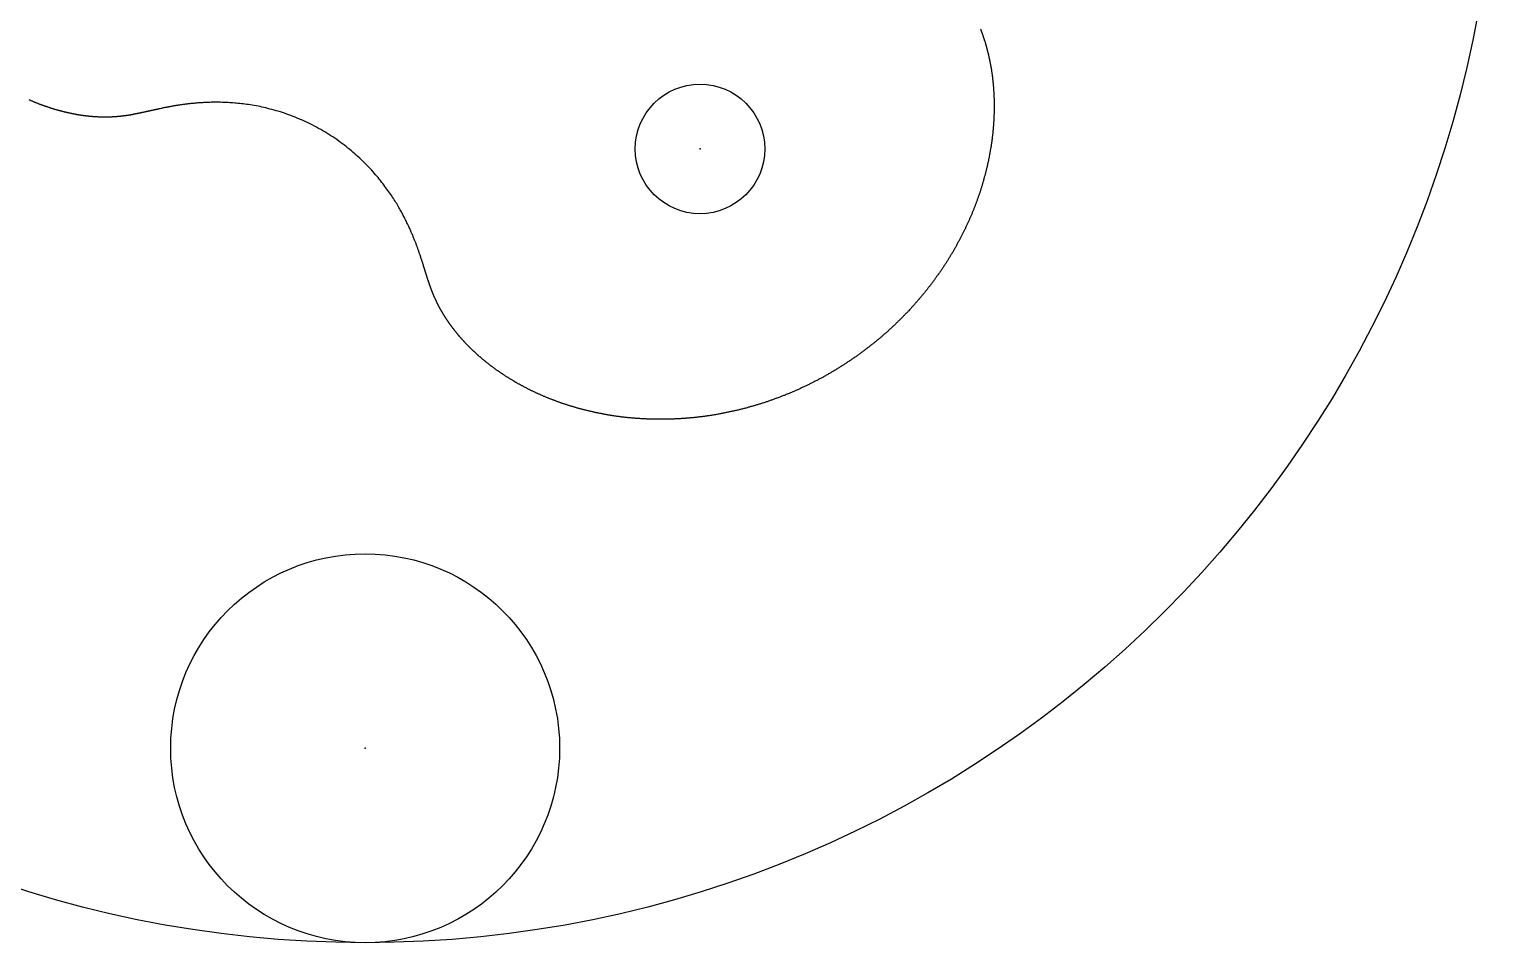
# Model space of a CAD drawing. Header units: metres. Extents: x -10 to 10, y -10 to 10.
# Drawn here: x -2.97 to 10, y -10 to -1.92 of the extents above; entities that cross this region are included whole.
import ezdxf

# ---------------------------------------------------------------- set-up
doc = ezdxf.new("R2010")
doc.units = ezdxf.units.M

msp = doc.modelspace()

# ---------------------------------------------------------------- linework, layer by layer
at = {"color": 1}
msp.add_lwpolyline([(5.444, -1.919), (5.445, -1.922), (5.446, -1.926), (5.448, -1.929), (5.449, -1.932), (5.45, -1.935), (5.451, -1.938), (5.452, -1.941), (5.453, -1.945), (5.455, -1.948), (5.456, -1.951), (5.457, -1.954), (5.458, -1.957), (5.459, -1.961), (5.46, -1.964), (5.462, -1.967), (5.463, -1.971), (5.464, -1.974), (5.465, -1.977), (5.466, -1.981), (5.467, -1.984), (5.468, -1.987), (5.47, -1.991), (5.471, -1.994), (5.472, -1.997), (5.473, -2.001), (5.474, -2.004), (5.475, -2.008), (5.476, -2.011), (5.477, -2.015), (5.478, -2.018), (5.48, -2.022), (5.481, -2.025), (5.482, -2.029), (5.483, -2.032), (5.484, -2.036), (5.485, -2.039), (5.486, -2.043), (5.487, -2.046), (5.488, -2.05), (5.489, -2.054), (5.49, -2.057), (5.491, -2.061), (5.492, -2.064), (5.493, -2.068), (5.494, -2.072), (5.495, -2.076), (5.496, -2.079), (5.497, -2.083), (5.498, -2.087), (5.499, -2.09), (5.5, -2.094), (5.501, -2.098), (5.502, -2.102), (5.503, -2.106), (5.504, -2.109), (5.505, -2.113), (5.506, -2.117), (5.507, -2.121), (5.508, -2.125), (5.509, -2.129), (5.51, -2.132), (5.511, -2.136), (5.512, -2.14), (5.513, -2.144), (5.514, -2.148), (5.515, -2.152), (5.516, -2.156), (5.517, -2.16), (5.517, -2.164), (5.518, -2.168), (5.519, -2.172), (5.52, -2.176), (5.521, -2.18), (5.522, -2.184), (5.523, -2.188), (5.523, -2.192), (5.524, -2.196), (5.525, -2.2), (5.526, -2.205), (5.527, -2.209), (5.528, -2.213), (5.528, -2.217), (5.529, -2.221), (5.53, -2.225), (5.531, -2.229), (5.531, -2.234), (5.532, -2.238), (5.533, -2.242), (5.534, -2.246), (5.534, -2.251), (5.535, -2.255), (5.536, -2.259), (5.537, -2.263), (5.537, -2.268), (5.538, -2.272), (5.539, -2.276), (5.539, -2.281), (5.54, -2.285), (5.541, -2.289), (5.541, -2.294), (5.542, -2.298), (5.543, -2.303), (5.543, -2.307), (5.544, -2.311), (5.545, -2.316), (5.545, -2.32), (5.546, -2.325), (5.546, -2.329), (5.547, -2.334), (5.548, -2.338), (5.548, -2.343), (5.549, -2.347), (5.549, -2.352), (5.55, -2.356), (5.55, -2.361), (5.551, -2.366), (5.551, -2.37), (5.552, -2.375), (5.552, -2.379), (5.553, -2.384), (5.553, -2.389), (5.554, -2.393), (5.554, -2.398), (5.555, -2.403), (5.555, -2.407), (5.555, -2.412), (5.556, -2.417), (5.556, -2.421), (5.557, -2.426), (5.557, -2.431), (5.557, -2.436), (5.558, -2.44), (5.558, -2.445), (5.559, -2.45), (5.559, -2.455), (5.559, -2.459), (5.559, -2.464), (5.56, -2.469), (5.56, -2.474), (5.56, -2.479), (5.561, -2.484), (5.561, -2.489), (5.561, -2.493), (5.561, -2.498), (5.562, -2.503), (5.562, -2.508), (5.562, -2.513), (5.562, -2.518), (5.562, -2.523), (5.563, -2.528), (5.563, -2.533), (5.563, -2.538), (5.563, -2.543), (5.563, -2.548), (5.563, -2.553), (5.563, -2.558), (5.563, -2.563), (5.564, -2.568), (5.564, -2.573), (5.564, -2.578), (5.564, -2.583), (5.564, -2.588), (5.564, -2.593), (5.564, -2.598), (5.564, -2.604), (5.564, -2.609), (5.564, -2.614), (5.564, -2.619), (5.564, -2.624), (5.564, -2.629), (5.563, -2.634), (5.563, -2.64), (5.563, -2.645), (5.563, -2.65), (5.563, -2.655), (5.563, -2.66), (5.563, -2.666), (5.563, -2.671), (5.562, -2.676), (5.562, -2.681), (5.562, -2.687), (5.562, -2.692), (5.562, -2.697), (5.561, -2.703), (5.561, -2.708), (5.561, -2.713), (5.561, -2.719), (5.56, -2.724), (5.56, -2.729), (5.56, -2.735), (5.559, -2.74), (5.559, -2.745), (5.559, -2.751), (5.558, -2.756), (5.558, -2.762), (5.558, -2.767), (5.557, -2.772), (5.557, -2.778), (5.556, -2.783), (5.556, -2.789), (5.555, -2.794), (5.555, -2.8), (5.554, -2.805), (5.554, -2.811), (5.553, -2.816), (5.553, -2.821), (5.552, -2.827), (5.552, -2.833), (5.551, -2.838), (5.551, -2.844), (5.55, -2.849), (5.549, -2.855), (5.549, -2.86), (5.548, -2.866), (5.547, -2.871), (5.547, -2.877), (5.546, -2.882), (5.545, -2.888), (5.545, -2.894), (5.544, -2.899), (5.543, -2.905), (5.542, -2.91), (5.542, -2.916), (5.541, -2.922), (5.54, -2.927), (5.539, -2.933), (5.538, -2.939), (5.538, -2.944), (5.537, -2.95), (5.536, -2.956), (5.535, -2.961), (5.534, -2.967), (5.533, -2.973), (5.532, -2.978), (5.531, -2.984), (5.53, -2.99), (5.529, -2.996), (5.528, -3.001), (5.527, -3.007), (5.526, -3.013), (5.525, -3.019), (5.524, -3.024), (5.523, -3.03), (5.522, -3.036), (5.521, -3.042), (5.52, -3.047), (5.519, -3.053), (5.517, -3.059), (5.516, -3.065), (5.515, -3.071), (5.514, -3.076), (5.513, -3.082), (5.511, -3.088), (5.51, -3.094), (5.509, -3.1), (5.508, -3.105), (5.506, -3.111), (5.505, -3.117), (5.504, -3.123), (5.502, -3.129), (5.501, -3.135), (5.5, -3.141), (5.498, -3.146), (5.497, -3.152), (5.495, -3.158), (5.494, -3.164), (5.493, -3.17), (5.491, -3.176), (5.49, -3.182), (5.488, -3.188), (5.487, -3.194), (5.485, -3.2), (5.484, -3.205), (5.482, -3.211), (5.48, -3.217), (5.479, -3.223), (5.477, -3.229), (5.476, -3.235), (5.474, -3.241), (5.472, -3.247), (5.471, -3.253), (5.469, -3.259), (5.467, -3.265), (5.465, -3.271), (5.464, -3.277), (5.462, -3.283), (5.46, -3.289), (5.458, -3.295), (5.457, -3.301), (5.455, -3.307), (5.453, -3.313), (5.451, -3.319), (5.449, -3.325), (5.447, -3.331), (5.445, -3.337), (5.443, -3.343), (5.442, -3.349), (5.44, -3.355), (5.438, -3.361), (5.436, -3.367), (5.434, -3.373), (5.432, -3.379), (5.43, -3.385), (5.427, -3.391), (5.425, -3.397), (5.423, -3.403), (5.421, -3.409), (5.419, -3.415), (5.417, -3.421), (5.415, -3.427), (5.413, -3.433), (5.41, -3.439), (5.408, -3.445), (5.406, -3.451), (5.404, -3.457), (5.401, -3.463), (5.399, -3.469), (5.397, -3.475), (5.395, -3.481), (5.392, -3.487), (5.39, -3.493), (5.388, -3.499), (5.385, -3.505), (5.383, -3.511), (5.38, -3.517), (5.378, -3.523), (5.375, -3.529), (5.373, -3.535), (5.37, -3.541), (5.368, -3.548), (5.365, -3.554), (5.363, -3.56), (5.36, -3.566), (5.358, -3.572), (5.355, -3.578), (5.353, -3.584), (5.35, -3.59), (5.347, -3.596), (5.345, -3.602), (5.342, -3.608), (5.339, -3.614), (5.337, -3.62), (5.334, -3.626), (5.331, -3.632), (5.328, -3.638), (5.326, -3.644), (5.323, -3.65), (5.32, -3.656), (5.317, -3.662), (5.314, -3.668), (5.311, -3.675), (5.309, -3.681), (5.306, -3.687), (5.303, -3.693), (5.3, -3.699), (5.297, -3.705), (5.294, -3.711), (5.291, -3.717), (5.288, -3.723), (5.285, -3.729), (5.282, -3.735), (5.279, -3.741), (5.276, -3.747), (5.273, -3.753), (5.269, -3.759), (5.266, -3.765), (5.263, -3.771), (5.26, -3.777), (5.257, -3.783), (5.254, -3.789), (5.25, -3.795), (5.247, -3.801), (5.244, -3.807), (5.241, -3.813), (5.237, -3.819), (5.234, -3.825), (5.231, -3.831), (5.227, -3.837), (5.224, -3.843), (5.221, -3.849), (5.217, -3.855), (5.214, -3.861), (5.21, -3.867), (5.207, -3.873), (5.204, -3.879), (5.2, -3.885), (5.197, -3.891), (5.193, -3.897), (5.19, -3.903), (5.186, -3.909), (5.182, -3.915), (5.179, -3.92), (5.175, -3.926), (5.172, -3.932), (5.168, -3.938), (5.164, -3.944), (5.161, -3.95), (5.157, -3.956), (5.153, -3.962), (5.15, -3.968), (5.146, -3.974), (5.142, -3.98), (5.138, -3.985), (5.135, -3.991), (5.131, -3.997), (5.127, -4.003), (5.123, -4.009), (5.119, -4.015), (5.115, -4.021), (5.112, -4.027), (5.108, -4.032), (5.104, -4.038), (5.1, -4.044), (5.096, -4.05), (5.092, -4.056), (5.088, -4.062), (5.084, -4.067), (5.08, -4.073), (5.076, -4.079), (5.072, -4.085), (5.068, -4.091), (5.064, -4.096), (5.06, -4.102), (5.055, -4.108), (5.051, -4.114), (5.047, -4.119), (5.043, -4.125), (5.039, -4.131), (5.035, -4.137), (5.03, -4.142), (5.026, -4.148), (5.022, -4.154), (5.018, -4.16), (5.013, -4.165), (5.009, -4.171), (5.005, -4.177), (5, -4.182), (4.996, -4.188), (4.992, -4.194), (4.987, -4.199), (4.983, -4.205), (4.978, -4.211), (4.974, -4.216), (4.97, -4.222), (4.965, -4.228), (4.961, -4.233), (4.956, -4.239), (4.952, -4.244), (4.947, -4.25), (4.942, -4.256), (4.938, -4.261), (4.933, -4.267), (4.929, -4.272), (4.924, -4.278), (4.919, -4.283), (4.915, -4.289), (4.91, -4.295), (4.905, -4.3), (4.901, -4.306), (4.896, -4.311), (4.891, -4.317), (4.887, -4.322), (4.882, -4.328), (4.877, -4.333), (4.872, -4.338), (4.868, -4.344), (4.863, -4.349), (4.858, -4.355), (4.853, -4.36), (4.848, -4.366), (4.843, -4.371), (4.838, -4.376), (4.833, -4.382), (4.829, -4.387), (4.824, -4.393), (4.819, -4.398), (4.814, -4.403), (4.809, -4.409), (4.804, -4.414), (4.799, -4.419), (4.794, -4.425), (4.789, -4.43), (4.783, -4.435), (4.778, -4.44), (4.773, -4.446), (4.768, -4.451), (4.763, -4.456), (4.758, -4.461), (4.753, -4.467), (4.748, -4.472), (4.742, -4.477), (4.737, -4.482), (4.732, -4.487), (4.727, -4.493), (4.722, -4.498), (4.716, -4.503), (4.711, -4.508), (4.706, -4.513), (4.7, -4.518), (4.695, -4.523), (4.69, -4.529), (4.684, -4.534), (4.679, -4.539), (4.674, -4.544), (4.668, -4.549), (4.663, -4.554), (4.658, -4.559), (4.652, -4.564), (4.647, -4.569), (4.641, -4.574), (4.636, -4.579), (4.63, -4.584), (4.625, -4.589), (4.619, -4.594), (4.614, -4.599), (4.608, -4.604), (4.603, -4.609), (4.597, -4.613), (4.591, -4.618), (4.586, -4.623), (4.58, -4.628), (4.575, -4.633), (4.569, -4.638), (4.563, -4.643), (4.558, -4.647), (4.552, -4.652), (4.546, -4.657), (4.541, -4.662), (4.535, -4.667), (4.529, -4.671), (4.523, -4.676), (4.518, -4.681), (4.512, -4.686), (4.506, -4.69), (4.5, -4.695), (4.495, -4.7), (4.489, -4.704), (4.483, -4.709), (4.477, -4.713), (4.471, -4.718), (4.465, -4.723), (4.46, -4.727), (4.454, -4.732), (4.448, -4.736), (4.442, -4.741), (4.436, -4.746), (4.43, -4.75), (4.424, -4.755), (4.418, -4.759), (4.412, -4.764), (4.406, -4.768), (4.4, -4.772), (4.394, -4.777), (4.388, -4.781), (4.382, -4.786), (4.376, -4.79), (4.37, -4.795), (4.364, -4.799), (4.358, -4.803), (4.352, -4.808), (4.346, -4.812), (4.339, -4.816), (4.333, -4.821), (4.327, -4.825), (4.321, -4.829), (4.315, -4.833), (4.309, -4.838), (4.302, -4.842), (4.296, -4.846), (4.29, -4.85), (4.284, -4.854), (4.278, -4.859), (4.271, -4.863), (4.265, -4.867), (4.259, -4.871), (4.253, -4.875), (4.246, -4.879), (4.24, -4.883), (4.234, -4.887), (4.227, -4.891), (4.221, -4.895), (4.215, -4.9), (4.208, -4.904), (4.202, -4.907), (4.196, -4.911), (4.189, -4.915), (4.183, -4.919), (4.177, -4.923), (4.17, -4.927), (4.164, -4.931), (4.157, -4.935), (4.151, -4.939), (4.144, -4.943), (4.138, -4.947), (4.131, -4.95), (4.125, -4.954), (4.119, -4.958), (4.112, -4.962), (4.106, -4.965), (4.099, -4.969), (4.093, -4.973), (4.086, -4.977), (4.079, -4.98), (4.073, -4.984), (4.066, -4.988), (4.06, -4.991), (4.053, -4.995), (4.047, -4.999), (4.04, -5.002), (4.033, -5.006), (4.027, -5.009), (4.02, -5.013), (4.014, -5.016), (4.007, -5.02), (4, -5.023), (3.994, -5.027), (3.987, -5.03), (3.98, -5.034), (3.974, -5.037), (3.967, -5.041), (3.96, -5.044), (3.954, -5.047), (3.947, -5.051), (3.94, -5.054), (3.934, -5.057), (3.927, -5.061), (3.92, -5.064), (3.913, -5.067), (3.907, -5.071), (3.9, -5.074), (3.893, -5.077), (3.886, -5.08), (3.88, -5.083), (3.873, -5.087), (3.866, -5.09), (3.859, -5.093), (3.852, -5.096), (3.846, -5.099), (3.839, -5.102), (3.832, -5.105), (3.825, -5.108), (3.818, -5.111), (3.811, -5.114), (3.805, -5.117), (3.798, -5.12), (3.791, -5.123), (3.784, -5.126), (3.777, -5.129), (3.77, -5.132), (3.763, -5.135), (3.757, -5.138), (3.75, -5.141), (3.743, -5.144), (3.736, -5.147), (3.729, -5.149), (3.722, -5.152), (3.715, -5.155), (3.708, -5.158), (3.701, -5.16), (3.694, -5.163), (3.687, -5.166), (3.68, -5.169), (3.673, -5.171), (3.667, -5.174), (3.66, -5.177), (3.653, -5.179), (3.646, -5.182), (3.639, -5.184), (3.632, -5.187), (3.625, -5.19), (3.618, -5.192), (3.611, -5.195), (3.604, -5.197), (3.597, -5.2), (3.59, -5.202), (3.583, -5.204), (3.576, -5.207), (3.569, -5.209), (3.562, -5.212), (3.555, -5.214), (3.548, -5.216), (3.541, -5.219), (3.534, -5.221), (3.526, -5.223), (3.519, -5.226), (3.512, -5.228), (3.505, -5.23), (3.498, -5.232), (3.491, -5.235), (3.484, -5.237), (3.477, -5.239), (3.47, -5.241), (3.463, -5.243), (3.456, -5.245), (3.449, -5.248), (3.442, -5.25), (3.435, -5.252), (3.428, -5.254), (3.42, -5.256), (3.413, -5.258), (3.406, -5.26), (3.399, -5.262), (3.392, -5.264), (3.385, -5.266), (3.378, -5.268), (3.371, -5.27), (3.364, -5.271), (3.357, -5.273), (3.35, -5.275), (3.342, -5.277), (3.335, -5.279), (3.328, -5.281), (3.321, -5.282), (3.314, -5.284), (3.307, -5.286), (3.3, -5.288), (3.293, -5.289), (3.286, -5.291), (3.278, -5.293), (3.271, -5.294), (3.264, -5.296), (3.257, -5.298), (3.25, -5.299), (3.243, -5.301), (3.236, -5.302), (3.229, -5.304), (3.221, -5.305), (3.214, -5.307), (3.207, -5.308), (3.2, -5.31), (3.193, -5.311), (3.186, -5.313), (3.179, -5.314), (3.172, -5.316), (3.164, -5.317), (3.157, -5.318), (3.15, -5.32), (3.143, -5.321), (3.136, -5.322), (3.129, -5.324), (3.122, -5.325), (3.115, -5.326), (3.108, -5.327), (3.1, -5.329), (3.093, -5.33), (3.086, -5.331), (3.079, -5.332), (3.072, -5.333), (3.065, -5.335), (3.058, -5.336), (3.051, -5.337), (3.043, -5.338), (3.036, -5.339), (3.029, -5.34), (3.022, -5.341), (3.015, -5.342), (3.008, -5.343), (3.001, -5.344), (2.994, -5.345), (2.987, -5.346), (2.98, -5.347), (2.972, -5.348), (2.965, -5.348), (2.958, -5.349), (2.951, -5.35), (2.944, -5.351), (2.937, -5.352), (2.93, -5.353), (2.923, -5.353), (2.916, -5.354), (2.909, -5.355), (2.902, -5.356), (2.895, -5.356), (2.888, -5.357), (2.881, -5.358), (2.873, -5.358), (2.866, -5.359), (2.859, -5.36), (2.852, -5.36), (2.845, -5.361), (2.838, -5.361), (2.831, -5.362), (2.824, -5.362), (2.817, -5.363), (2.81, -5.363), (2.803, -5.364), (2.796, -5.364), (2.789, -5.365), (2.782, -5.365), (2.775, -5.366), (2.768, -5.366), (2.761, -5.366), (2.754, -5.367), (2.747, -5.367), (2.74, -5.367), (2.733, -5.368), (2.726, -5.368), (2.719, -5.368), (2.712, -5.369), (2.705, -5.369), (2.698, -5.369), (2.691, -5.369), (2.684, -5.369), (2.677, -5.37), (2.67, -5.37), (2.664, -5.37), (2.657, -5.37), (2.65, -5.37), (2.643, -5.37), (2.636, -5.37), (2.629, -5.37), (2.622, -5.37), (2.615, -5.37), (2.608, -5.37), (2.601, -5.37), (2.595, -5.37), (2.588, -5.37), (2.581, -5.37), (2.574, -5.37), (2.567, -5.37), (2.56, -5.37), (2.553, -5.37), (2.547, -5.37), (2.54, -5.369), (2.533, -5.369), (2.526, -5.369), (2.519, -5.369), (2.512, -5.369), (2.506, -5.368), (2.499, -5.368), (2.492, -5.368), (2.485, -5.367), (2.479, -5.367), (2.472, -5.367), (2.465, -5.366), (2.458, -5.366), (2.452, -5.366), (2.445, -5.365), (2.438, -5.365), (2.431, -5.364), (2.425, -5.364), (2.418, -5.364), (2.411, -5.363), (2.405, -5.363), (2.398, -5.362), (2.391, -5.362), (2.385, -5.361), (2.378, -5.361), (2.371, -5.36), (2.365, -5.359), (2.358, -5.359), (2.351, -5.358), (2.345, -5.358), (2.338, -5.357), (2.331, -5.356), (2.325, -5.356), (2.318, -5.355), (2.312, -5.354), (2.305, -5.353), (2.299, -5.353), (2.292, -5.352), (2.285, -5.351), (2.279, -5.35), (2.272, -5.35), (2.266, -5.349), (2.259, -5.348), (2.253, -5.347), (2.246, -5.346), (2.24, -5.345), (2.233, -5.345), (2.227, -5.344), (2.221, -5.343), (2.214, -5.342), (2.208, -5.341), (2.201, -5.34), (2.195, -5.339), (2.188, -5.338), (2.182, -5.337), (2.176, -5.336), (2.169, -5.335), (2.163, -5.334), (2.156, -5.333), (2.15, -5.332), (2.144, -5.331), (2.137, -5.33), (2.131, -5.328), (2.125, -5.327), (2.118, -5.326), (2.112, -5.325), (2.106, -5.324), (2.1, -5.323), (2.093, -5.322), (2.087, -5.32), (2.081, -5.319), (2.075, -5.318), (2.068, -5.317), (2.062, -5.315), (2.056, -5.314), (2.05, -5.313), (2.044, -5.312), (2.037, -5.31), (2.031, -5.309), (2.025, -5.308), (2.019, -5.306), (2.013, -5.305), (2.007, -5.303), (2.001, -5.302), (1.995, -5.301), (1.989, -5.299), (1.982, -5.298), (1.976, -5.296), (1.97, -5.295), (1.964, -5.293), (1.958, -5.292), (1.952, -5.29), (1.946, -5.289), (1.94, -5.287), (1.934, -5.286), (1.928, -5.284), (1.922, -5.283), (1.916, -5.281), (1.91, -5.28), (1.905, -5.278), (1.899, -5.276), (1.893, -5.275), (1.887, -5.273), (1.881, -5.272), (1.875, -5.27), (1.869, -5.268), (1.863, -5.267), (1.858, -5.265), (1.852, -5.263), (1.846, -5.261), (1.84, -5.26), (1.834, -5.258), (1.829, -5.256), (1.823, -5.255), (1.817, -5.253), (1.811, -5.251), (1.806, -5.249), (1.8, -5.247), (1.794, -5.246), (1.789, -5.244), (1.783, -5.242), (1.777, -5.24), (1.772, -5.238), (1.766, -5.236), (1.76, -5.234), (1.755, -5.233), (1.749, -5.231), (1.744, -5.229), (1.738, -5.227), (1.733, -5.225), (1.727, -5.223), (1.721, -5.221), (1.716, -5.219), (1.71, -5.217), (1.705, -5.215), (1.699, -5.213), (1.694, -5.211), (1.689, -5.209), (1.683, -5.207), (1.678, -5.205), (1.672, -5.203), (1.667, -5.201), (1.662, -5.199), (1.656, -5.197), (1.651, -5.195), (1.645, -5.193), (1.64, -5.191), (1.635, -5.189), (1.629, -5.186), (1.624, -5.184), (1.619, -5.182), (1.614, -5.18), (1.608, -5.178), (1.603, -5.176), (1.598, -5.174), (1.593, -5.171), (1.588, -5.169), (1.582, -5.167), (1.577, -5.165), (1.572, -5.163), (1.567, -5.16), (1.562, -5.158), (1.557, -5.156), (1.552, -5.154), (1.547, -5.151), (1.541, -5.149), (1.536, -5.147), (1.531, -5.145), (1.526, -5.142), (1.521, -5.14), (1.516, -5.138), (1.511, -5.135), (1.506, -5.133), (1.501, -5.131), (1.496, -5.128), (1.492, -5.126), (1.487, -5.124), (1.482, -5.121), (1.477, -5.119), (1.472, -5.117), (1.467, -5.114), (1.462, -5.112), (1.457, -5.11), (1.453, -5.107), (1.448, -5.105), (1.443, -5.102), (1.438, -5.1), (1.433, -5.097), (1.429, -5.095), (1.424, -5.093), (1.419, -5.09), (1.415, -5.088), (1.41, -5.085), (1.405, -5.083), (1.401, -5.08), (1.396, -5.078), (1.391, -5.075), (1.387, -5.073), (1.382, -5.07), (1.378, -5.068), (1.373, -5.065), (1.368, -5.063), (1.364, -5.06), (1.359, -5.058), (1.355, -5.055), (1.35, -5.053), (1.346, -5.05), (1.341, -5.048), (1.337, -5.045), (1.333, -5.043), (1.328, -5.04), (1.324, -5.037), (1.319, -5.035), (1.315, -5.032), (1.311, -5.03), (1.306, -5.027), (1.302, -5.025), (1.298, -5.022), (1.293, -5.019), (1.289, -5.017), (1.285, -5.014), (1.28, -5.012), (1.276, -5.009), (1.272, -5.006), (1.268, -5.004), (1.264, -5.001), (1.259, -4.998), (1.255, -4.996), (1.251, -4.993), (1.247, -4.99), (1.243, -4.988), (1.239, -4.985), (1.235, -4.983), (1.231, -4.98), (1.226, -4.977), (1.222, -4.975), (1.218, -4.972), (1.214, -4.969), (1.21, -4.966), (1.206, -4.964), (1.202, -4.961), (1.198, -4.958), (1.194, -4.956), (1.191, -4.953), (1.187, -4.95), (1.183, -4.948), (1.179, -4.945), (1.175, -4.942), (1.171, -4.94), (1.167, -4.937), (1.163, -4.934), (1.16, -4.931), (1.156, -4.929), (1.152, -4.926), (1.148, -4.923), (1.145, -4.92), (1.141, -4.918), (1.137, -4.915), (1.133, -4.912), (1.13, -4.91), (1.126, -4.907), (1.122, -4.904), (1.119, -4.901), (1.115, -4.899), (1.112, -4.896), (1.108, -4.893), (1.104, -4.89), (1.101, -4.888), (1.097, -4.885), (1.094, -4.882), (1.09, -4.879), (1.087, -4.877), (1.083, -4.874), (1.08, -4.871), (1.076, -4.868), (1.073, -4.866), (1.069, -4.863), (1.066, -4.86), (1.062, -4.857), (1.059, -4.854), (1.056, -4.852), (1.052, -4.849), (1.049, -4.846), (1.046, -4.843), (1.042, -4.841), (1.039, -4.838), (1.036, -4.835), (1.032, -4.832), (1.029, -4.83), (1.026, -4.827), (1.023, -4.824), (1.02, -4.821), (1.016, -4.818), (1.013, -4.816), (1.01, -4.813), (1.007, -4.81), (1.004, -4.807), (1.001, -4.805), (0.997, -4.802), (0.994, -4.799), (0.991, -4.796), (0.988, -4.794), (0.985, -4.791), (0.982, -4.788), (0.979, -4.785), (0.976, -4.783), (0.973, -4.78), (0.97, -4.777), (0.967, -4.774), (0.964, -4.771), (0.961, -4.769), (0.958, -4.766), (0.955, -4.763), (0.952, -4.76), (0.95, -4.758), (0.947, -4.755), (0.944, -4.752), (0.941, -4.749), (0.938, -4.747), (0.935, -4.744), (0.933, -4.741), (0.93, -4.738), (0.927, -4.736), (0.924, -4.733), (0.922, -4.73), (0.919, -4.728), (0.916, -4.725), (0.913, -4.722), (0.911, -4.719), (0.908, -4.717), (0.905, -4.714), (0.903, -4.711), (0.9, -4.708), (0.897, -4.706), (0.895, -4.703), (0.892, -4.7), (0.89, -4.698), (0.887, -4.695), (0.885, -4.692), (0.882, -4.689), (0.88, -4.687), (0.877, -4.684), (0.875, -4.681), (0.872, -4.679), (0.87, -4.676), (0.867, -4.673), (0.865, -4.671), (0.862, -4.668), (0.86, -4.665), (0.857, -4.663), (0.855, -4.66), (0.853, -4.657), (0.85, -4.655), (0.848, -4.652), (0.846, -4.649), (0.843, -4.647), (0.841, -4.644), (0.839, -4.641), (0.836, -4.639), (0.834, -4.636), (0.832, -4.633), (0.83, -4.631), (0.827, -4.628), (0.825, -4.625), (0.823, -4.623), (0.821, -4.62), (0.819, -4.618), (0.816, -4.615), (0.814, -4.612), (0.812, -4.61), (0.81, -4.607), (0.808, -4.605), (0.806, -4.602), (0.804, -4.599), (0.802, -4.597), (0.8, -4.594), (0.798, -4.592), (0.796, -4.589), (0.793, -4.586), (0.791, -4.584), (0.789, -4.581), (0.787, -4.579), (0.785, -4.576), (0.784, -4.574), (0.782, -4.571), (0.78, -4.569), (0.778, -4.566), (0.776, -4.564), (0.774, -4.561), (0.772, -4.558), (0.77, -4.556), (0.768, -4.553), (0.766, -4.551), (0.764, -4.548), (0.763, -4.546), (0.761, -4.543), (0.759, -4.541), (0.757, -4.538), (0.755, -4.536), (0.754, -4.534), (0.752, -4.531), (0.75, -4.529), (0.748, -4.526), (0.747, -4.524), (0.745, -4.521), (0.743, -4.519), (0.741, -4.516), (0.74, -4.514), (0.738, -4.512), (0.736, -4.509), (0.735, -4.507), (0.733, -4.504), (0.731, -4.502), (0.73, -4.499), (0.728, -4.497), (0.727, -4.495), (0.725, -4.492), (0.723, -4.49), (0.722, -4.488), (0.72, -4.485), (0.719, -4.483), (0.717, -4.48), (0.716, -4.478), (0.714, -4.476), (0.713, -4.473), (0.711, -4.471), (0.71, -4.469), (0.708, -4.466), (0.707, -4.464), (0.705, -4.462), (0.704, -4.46), (0.702, -4.457), (0.701, -4.455), (0.699, -4.453), (0.698, -4.45), (0.697, -4.448), (0.695, -4.446), (0.694, -4.443), (0.692, -4.441), (0.691, -4.439), (0.69, -4.437), (0.688, -4.434), (0.687, -4.432), (0.686, -4.43), (0.684, -4.428), (0.683, -4.426), (0.682, -4.423), (0.68, -4.421), (0.679, -4.419), (0.678, -4.417), (0.677, -4.414), (0.675, -4.412), (0.674, -4.41), (0.673, -4.408), (0.672, -4.406), (0.67, -4.404), (0.669, -4.401), (0.668, -4.399), (0.667, -4.397), (0.666, -4.395), (0.664, -4.393), (0.663, -4.391), (0.662, -4.389), (0.661, -4.386), (0.66, -4.384), (0.659, -4.382), (0.657, -4.38), (0.656, -4.378), (0.655, -4.376), (0.654, -4.374), (0.653, -4.372), (0.652, -4.37), (0.651, -4.367), (0.65, -4.365), (0.649, -4.363), (0.648, -4.361), (0.647, -4.359), (0.646, -4.357), (0.644, -4.355), (0.643, -4.353), (0.642, -4.351), (0.641, -4.349), (0.64, -4.347), (0.639, -4.345), (0.638, -4.343), (0.637, -4.341), (0.636, -4.339), (0.635, -4.337), (0.634, -4.335), (0.633, -4.333), (0.632, -4.331), (0.631, -4.329), (0.631, -4.327), (0.63, -4.325), (0.629, -4.323), (0.628, -4.321), (0.627, -4.319), (0.626, -4.317), (0.625, -4.315), (0.624, -4.313), (0.623, -4.311), (0.622, -4.309), (0.621, -4.307), (0.62, -4.305), (0.62, -4.303), (0.619, -4.301), (0.618, -4.299), (0.617, -4.297), (0.616, -4.296), (0.615, -4.294), (0.614, -4.292), (0.614, -4.29), (0.613, -4.288), (0.612, -4.286), (0.611, -4.284), (0.61, -4.282), (0.609, -4.28), (0.609, -4.278), (0.608, -4.276), (0.607, -4.274), (0.606, -4.273), (0.605, -4.271), (0.605, -4.269), (0.604, -4.267), (0.603, -4.265), (0.602, -4.263), (0.601, -4.261), (0.601, -4.259), (0.6, -4.257), (0.599, -4.256), (0.598, -4.254), (0.598, -4.252), (0.597, -4.25), (0.596, -4.248), (0.595, -4.246), (0.595, -4.244), (0.594, -4.242), (0.593, -4.24), (0.592, -4.239), (0.592, -4.237), (0.591, -4.235), (0.59, -4.233), (0.589, -4.231), (0.589, -4.229), (0.588, -4.227), (0.587, -4.225), (0.587, -4.223), (0.586, -4.222), (0.585, -4.22), (0.584, -4.218), (0.584, -4.216), (0.583, -4.214), (0.582, -4.212), (0.582, -4.21), (0.581, -4.208), (0.58, -4.206), (0.579, -4.204), (0.579, -4.203), (0.578, -4.201), (0.577, -4.199), (0.577, -4.197), (0.576, -4.195), (0.575, -4.193), (0.575, -4.191), (0.574, -4.189), (0.573, -4.187), (0.572, -4.185), (0.572, -4.183), (0.571, -4.181), (0.57, -4.179), (0.57, -4.177), (0.569, -4.175), (0.568, -4.173), (0.568, -4.171), (0.567, -4.169), (0.566, -4.167), (0.566, -4.165), (0.565, -4.163), (0.564, -4.161), (0.564, -4.159), (0.563, -4.157), (0.562, -4.155), (0.561, -4.153), (0.561, -4.151), (0.56, -4.149), (0.559, -4.146), (0.559, -4.144), (0.558, -4.142), (0.557, -4.14), (0.556, -4.138), (0.556, -4.136), (0.555, -4.133), (0.554, -4.131), (0.554, -4.129), (0.553, -4.127), (0.552, -4.125), (0.551, -4.122), (0.551, -4.12), (0.55, -4.118), (0.549, -4.115), (0.548, -4.113), (0.548, -4.111), (0.547, -4.108), (0.546, -4.106), (0.545, -4.104), (0.545, -4.101), (0.544, -4.099), (0.543, -4.096), (0.542, -4.094), (0.542, -4.091), (0.541, -4.089), (0.54, -4.086), (0.539, -4.084), (0.538, -4.081), (0.538, -4.079), (0.537, -4.076), (0.536, -4.073), (0.535, -4.071), (0.534, -4.068), (0.533, -4.065), (0.532, -4.062), (0.532, -4.06), (0.531, -4.057), (0.53, -4.054), (0.529, -4.051), (0.528, -4.048), (0.527, -4.045), (0.526, -4.042), (0.525, -4.039), (0.524, -4.036), (0.523, -4.033), (0.522, -4.03), (0.521, -4.027), (0.52, -4.024), (0.519, -4.02), (0.518, -4.017), (0.517, -4.014), (0.516, -4.011), (0.515, -4.007), (0.514, -4.004), (0.513, -4), (0.512, -3.997), (0.511, -3.993), (0.51, -3.99), (0.509, -3.986), (0.507, -3.982), (0.506, -3.979), (0.505, -3.975), (0.504, -3.971), (0.502, -3.967), (0.501, -3.963), (0.5, -3.959), (0.499, -3.955), (0.497, -3.951), (0.496, -3.947), (0.494, -3.943), (0.493, -3.939), (0.492, -3.934), (0.49, -3.93), (0.489, -3.925), (0.487, -3.921), (0.486, -3.916), (0.484, -3.912), (0.482, -3.907), (0.481, -3.902), (0.479, -3.897), (0.477, -3.892), (0.476, -3.887), (0.474, -3.882), (0.472, -3.877), (0.47, -3.872), (0.468, -3.867), (0.467, -3.861), (0.465, -3.856), (0.463, -3.85), (0.461, -3.845), (0.458, -3.839), (0.456, -3.833), (0.454, -3.828), (0.452, -3.822), (0.45, -3.816), (0.447, -3.809), (0.445, -3.803), (0.442, -3.797), (0.44, -3.79), (0.437, -3.784), (0.435, -3.777), (0.432, -3.771), (0.429, -3.764), (0.426, -3.757), (0.424, -3.75), (0.421, -3.743), (0.418, -3.736), (0.414, -3.728), (0.411, -3.721), (0.408, -3.713), (0.405, -3.705), (0.401, -3.698), (0.398, -3.69), (0.394, -3.682), (0.39, -3.674), (0.387, -3.665), (0.383, -3.657), (0.379, -3.648), (0.375, -3.64), (0.37, -3.631), (0.366, -3.622), (0.362, -3.613), (0.357, -3.604), (0.352, -3.595), (0.347, -3.585), (0.343, -3.576), (0.337, -3.566), (0.332, -3.556), (0.327, -3.546), (0.321, -3.536), (0.316, -3.526), (0.31, -3.516), (0.304, -3.505), (0.298, -3.495), (0.292, -3.484), (0.285, -3.473), (0.279, -3.462), (0.272, -3.451), (0.265, -3.44), (0.258, -3.429), (0.25, -3.417), (0.243, -3.406), (0.235, -3.394), (0.227, -3.382), (0.219, -3.37), (0.211, -3.358), (0.202, -3.346), (0.193, -3.334), (0.184, -3.321), (0.175, -3.309), (0.166, -3.296), (0.156, -3.284), (0.146, -3.271), (0.136, -3.258), (0.125, -3.245), (0.115, -3.232), (0.104, -3.219), (0.093, -3.206), (0.081, -3.193), (0.07, -3.18), (0.058, -3.167), (0.046, -3.154), (0.033, -3.14), (0.02, -3.127), (0.007, -3.114), (-0.006, -3.101), (-0.019, -3.087), (-0.033, -3.074), (-0.047, -3.061), (-0.061, -3.048), (-0.076, -3.035), (-0.091, -3.022), (-0.106, -3.009), (-0.121, -2.996), (-0.136, -2.983), (-0.152, -2.97), (-0.168, -2.957), (-0.184, -2.945), (-0.201, -2.932), (-0.217, -2.92), (-0.234, -2.908), (-0.251, -2.896), (-0.268, -2.884), (-0.286, -2.872), (-0.303, -2.861), (-0.321, -2.85), (-0.339, -2.839), (-0.357, -2.828), (-0.375, -2.817), (-0.393, -2.806), (-0.412, -2.796), (-0.43, -2.786), (-0.449, -2.776), (-0.468, -2.766), (-0.486, -2.757), (-0.505, -2.748), (-0.524, -2.739), (-0.543, -2.73), (-0.562, -2.722), (-0.581, -2.714), (-0.6, -2.706), (-0.619, -2.698), (-0.638, -2.69), (-0.657, -2.683), (-0.676, -2.676), (-0.694, -2.67), (-0.713, -2.663), (-0.732, -2.657), (-0.75, -2.651), (-0.769, -2.645), (-0.787, -2.64), (-0.806, -2.635), (-0.824, -2.63), (-0.842, -2.625), (-0.86, -2.62), (-0.878, -2.616), (-0.895, -2.612), (-0.913, -2.608), (-0.93, -2.604), (-0.947, -2.601), (-0.964, -2.598), (-0.981, -2.595), (-0.998, -2.592), (-1.014, -2.589), (-1.031, -2.586), (-1.047, -2.584), (-1.063, -2.582), (-1.079, -2.58), (-1.094, -2.578), (-1.109, -2.576), (-1.125, -2.575), (-1.14, -2.573), (-1.154, -2.572), (-1.169, -2.571), (-1.183, -2.57), (-1.197, -2.569), (-1.211, -2.568), (-1.225, -2.567), (-1.239, -2.567), (-1.252, -2.566), (-1.265, -2.566), (-1.278, -2.565), (-1.291, -2.565), (-1.303, -2.565), (-1.316, -2.565), (-1.328, -2.565), (-1.34, -2.565), (-1.352, -2.565), (-1.363, -2.565), (-1.375, -2.566), (-1.386, -2.566), (-1.397, -2.567), (-1.408, -2.567), (-1.418, -2.567), (-1.429, -2.568), (-1.439, -2.569), (-1.449, -2.569), (-1.459, -2.57), (-1.469, -2.571), (-1.479, -2.571), (-1.488, -2.572), (-1.498, -2.573), (-1.507, -2.574), (-1.516, -2.575), (-1.525, -2.575), (-1.533, -2.576), (-1.542, -2.577), (-1.55, -2.578), (-1.559, -2.579), (-1.567, -2.58), (-1.575, -2.581), (-1.583, -2.582), (-1.591, -2.583), (-1.598, -2.584), (-1.606, -2.585), (-1.613, -2.586), (-1.62, -2.587), (-1.627, -2.588), (-1.634, -2.589), (-1.641, -2.59), (-1.648, -2.591), (-1.655, -2.592), (-1.661, -2.593), (-1.668, -2.594), (-1.674, -2.595), (-1.68, -2.596), (-1.686, -2.597), (-1.693, -2.598), (-1.698, -2.599), (-1.704, -2.601), (-1.71, -2.602), (-1.716, -2.603), (-1.721, -2.604), (-1.727, -2.605), (-1.732, -2.606), (-1.738, -2.607), (-1.743, -2.608), (-1.748, -2.609), (-1.753, -2.61), (-1.758, -2.611), (-1.763, -2.611), (-1.768, -2.612), (-1.773, -2.613), (-1.777, -2.614), (-1.782, -2.615), (-1.787, -2.616), (-1.791, -2.617), (-1.795, -2.618), (-1.8, -2.619), (-1.804, -2.62), (-1.808, -2.621), (-1.813, -2.622), (-1.817, -2.623), (-1.821, -2.623), (-1.825, -2.624), (-1.829, -2.625), (-1.833, -2.626), (-1.837, -2.627), (-1.84, -2.628), (-1.844, -2.628), (-1.848, -2.629), (-1.852, -2.63), (-1.855, -2.631), (-1.859, -2.632), (-1.862, -2.632), (-1.866, -2.633), (-1.869, -2.634), (-1.873, -2.635), (-1.876, -2.635), (-1.879, -2.636), (-1.883, -2.637), (-1.886, -2.638), (-1.889, -2.638), (-1.892, -2.639), (-1.895, -2.64), (-1.898, -2.64), (-1.902, -2.641), (-1.905, -2.642), (-1.908, -2.643), (-1.911, -2.643), (-1.913, -2.644), (-1.916, -2.645), (-1.919, -2.645), (-1.922, -2.646), (-1.925, -2.646), (-1.928, -2.647), (-1.93, -2.648), (-1.933, -2.648), (-1.936, -2.649), (-1.939, -2.649), (-1.941, -2.65), (-1.944, -2.651), (-1.947, -2.651), (-1.949, -2.652), (-1.952, -2.652), (-1.954, -2.653), (-1.957, -2.654), (-1.959, -2.654), (-1.962, -2.655), (-1.964, -2.655), (-1.967, -2.656), (-1.969, -2.656), (-1.972, -2.657), (-1.974, -2.657), (-1.976, -2.658), (-1.979, -2.658), (-1.981, -2.659), (-1.983, -2.659), (-1.986, -2.66), (-1.988, -2.66), (-1.99, -2.661), (-1.993, -2.661), (-1.995, -2.662), (-1.997, -2.662), (-1.999, -2.663), (-2.002, -2.663), (-2.004, -2.664), (-2.006, -2.664), (-2.008, -2.665), (-2.01, -2.665), (-2.012, -2.665), (-2.015, -2.666), (-2.017, -2.666), (-2.019, -2.667), (-2.021, -2.667), (-2.023, -2.668), (-2.025, -2.668), (-2.027, -2.668), (-2.03, -2.669), (-2.032, -2.669), (-2.034, -2.67), (-2.036, -2.67), (-2.038, -2.67), (-2.04, -2.671), (-2.042, -2.671), (-2.044, -2.672), (-2.046, -2.672), (-2.048, -2.672), (-2.05, -2.673), (-2.052, -2.673), (-2.054, -2.674), (-2.056, -2.674), (-2.058, -2.674), (-2.06, -2.675), (-2.062, -2.675), (-2.064, -2.675), (-2.066, -2.676), (-2.068, -2.676), (-2.07, -2.676), (-2.072, -2.677), (-2.074, -2.677), (-2.076, -2.678), (-2.078, -2.678), (-2.08, -2.678), (-2.082, -2.679), (-2.084, -2.679), (-2.086, -2.679), (-2.088, -2.679), (-2.09, -2.68), (-2.092, -2.68), (-2.094, -2.68), (-2.096, -2.681), (-2.098, -2.681), (-2.1, -2.681), (-2.102, -2.682), (-2.104, -2.682), (-2.106, -2.682), (-2.108, -2.683), (-2.11, -2.683), (-2.112, -2.683), (-2.114, -2.683), (-2.116, -2.684), (-2.118, -2.684), (-2.12, -2.684), (-2.122, -2.685), (-2.124, -2.685), (-2.126, -2.685), (-2.129, -2.685), (-2.131, -2.686), (-2.133, -2.686), (-2.135, -2.686), (-2.137, -2.686), (-2.139, -2.687), (-2.141, -2.687), (-2.143, -2.687), (-2.145, -2.688), (-2.147, -2.688), (-2.149, -2.688), (-2.151, -2.688), (-2.153, -2.688), (-2.155, -2.689), (-2.157, -2.689), (-2.159, -2.689), (-2.161, -2.689), (-2.163, -2.69), (-2.166, -2.69), (-2.168, -2.69), (-2.17, -2.69), (-2.172, -2.691), (-2.174, -2.691), (-2.176, -2.691), (-2.178, -2.691), (-2.18, -2.691), (-2.183, -2.692), (-2.185, -2.692), (-2.187, -2.692), (-2.189, -2.692), (-2.191, -2.692), (-2.193, -2.692), (-2.196, -2.693), (-2.198, -2.693), (-2.2, -2.693), (-2.202, -2.693), (-2.204, -2.693), (-2.207, -2.693), (-2.209, -2.694), (-2.211, -2.694), (-2.213, -2.694), (-2.216, -2.694), (-2.218, -2.694), (-2.22, -2.694), (-2.222, -2.695), (-2.225, -2.695), (-2.227, -2.695), (-2.229, -2.695), (-2.231, -2.695), (-2.234, -2.695), (-2.236, -2.695), (-2.238, -2.695), (-2.241, -2.696), (-2.243, -2.696), (-2.245, -2.696), (-2.248, -2.696), (-2.25, -2.696), (-2.252, -2.696), (-2.255, -2.696), (-2.257, -2.696), (-2.26, -2.696), (-2.262, -2.696), (-2.264, -2.696), (-2.267, -2.696), (-2.269, -2.697), (-2.272, -2.697), (-2.274, -2.697), (-2.277, -2.697), (-2.279, -2.697), (-2.281, -2.697), (-2.284, -2.697), (-2.286, -2.697), (-2.289, -2.697), (-2.291, -2.697), (-2.294, -2.697), (-2.296, -2.697), (-2.299, -2.697), (-2.302, -2.697), (-2.304, -2.697), (-2.307, -2.697), (-2.309, -2.697), (-2.312, -2.697), (-2.314, -2.697), (-2.317, -2.697), (-2.32, -2.697), (-2.322, -2.697), (-2.325, -2.697), (-2.327, -2.697), (-2.33, -2.697), (-2.333, -2.696), (-2.335, -2.696), (-2.338, -2.696), (-2.341, -2.696), (-2.343, -2.696), (-2.346, -2.696), (-2.349, -2.696), (-2.352, -2.696), (-2.354, -2.696), (-2.357, -2.696), (-2.36, -2.696), (-2.363, -2.695), (-2.365, -2.695), (-2.368, -2.695), (-2.371, -2.695), (-2.374, -2.695), (-2.376, -2.695), (-2.379, -2.695), (-2.382, -2.694), (-2.385, -2.694), (-2.388, -2.694), (-2.391, -2.694), (-2.394, -2.694), (-2.396, -2.693), (-2.399, -2.693), (-2.402, -2.693), (-2.405, -2.693), (-2.408, -2.693), (-2.411, -2.692), (-2.414, -2.692), (-2.417, -2.692), (-2.42, -2.692), (-2.423, -2.691), (-2.426, -2.691), (-2.429, -2.691), (-2.432, -2.691), (-2.435, -2.69), (-2.438, -2.69), (-2.441, -2.69), (-2.444, -2.689), (-2.447, -2.689), (-2.45, -2.689), (-2.453, -2.688), (-2.456, -2.688), (-2.459, -2.688), (-2.462, -2.687), (-2.465, -2.687), (-2.468, -2.687), (-2.472, -2.686), (-2.475, -2.686), (-2.478, -2.685), (-2.481, -2.685), (-2.484, -2.685), (-2.487, -2.684), (-2.49, -2.684), (-2.494, -2.683), (-2.497, -2.683), (-2.5, -2.682), (-2.503, -2.682), (-2.507, -2.682), (-2.51, -2.681), (-2.513, -2.681), (-2.516, -2.68), (-2.52, -2.68), (-2.523, -2.679), (-2.526, -2.679), (-2.529, -2.678), (-2.533, -2.677), (-2.536, -2.677), (-2.539, -2.676), (-2.543, -2.676), (-2.546, -2.675), (-2.549, -2.675), (-2.553, -2.674), (-2.556, -2.673), (-2.56, -2.673), (-2.563, -2.672), (-2.566, -2.672), (-2.57, -2.671), (-2.573, -2.67), (-2.577, -2.67), (-2.58, -2.669), (-2.584, -2.668), (-2.587, -2.668), (-2.59, -2.667), (-2.594, -2.666), (-2.597, -2.666), (-2.601, -2.665), (-2.604, -2.664), (-2.608, -2.663), (-2.612, -2.663), (-2.615, -2.662), (-2.619, -2.661), (-2.622, -2.66), (-2.626, -2.659), (-2.629, -2.659), (-2.633, -2.658), (-2.636, -2.657), (-2.64, -2.656), (-2.644, -2.655), (-2.647, -2.654), (-2.651, -2.654), (-2.655, -2.653), (-2.658, -2.652), (-2.662, -2.651), (-2.666, -2.65), (-2.669, -2.649), (-2.673, -2.648), (-2.677, -2.647), (-2.68, -2.646), (-2.684, -2.645), (-2.688, -2.644), (-2.691, -2.643), (-2.695, -2.642), (-2.699, -2.641), (-2.703, -2.64), (-2.706, -2.639), (-2.71, -2.638), (-2.714, -2.637), (-2.718, -2.636), (-2.722, -2.635), (-2.725, -2.634), (-2.729, -2.633), (-2.733, -2.632), (-2.737, -2.631), (-2.741, -2.63), (-2.745, -2.628), (-2.748, -2.627), (-2.752, -2.626), (-2.756, -2.625), (-2.76, -2.624), (-2.764, -2.622), (-2.768, -2.621), (-2.772, -2.62), (-2.776, -2.619), (-2.78, -2.618), (-2.783, -2.616), (-2.787, -2.615), (-2.791, -2.614), (-2.795, -2.612), (-2.799, -2.611), (-2.803, -2.61), (-2.807, -2.608), (-2.811, -2.607), (-2.815, -2.606), (-2.819, -2.604), (-2.823, -2.603), (-2.827, -2.602), (-2.831, -2.6), (-2.835, -2.599), (-2.839, -2.597), (-2.843, -2.596), (-2.847, -2.594), (-2.851, -2.593), (-2.855, -2.591), (-2.859, -2.59), (-2.864, -2.588), (-2.868, -2.587), (-2.872, -2.585), (-2.876, -2.584), (-2.88, -2.582), (-2.884, -2.581), (-2.888, -2.579), (-2.892, -2.577), (-2.896, -2.576), (-2.9, -2.574), (-2.905, -2.572), (-2.909, -2.571), (-2.913, -2.569), (-2.917, -2.567), (-2.921, -2.566), (-2.925, -2.564), (-2.93, -2.562), (-2.934, -2.56), (-2.938, -2.559), (-2.942, -2.557), (-2.946, -2.555), (-2.951, -2.553), (-2.955, -2.552), (-2.959, -2.55), (-2.963, -2.548), (-2.967, -2.546), (-2.972, -2.544)], dxfattribs=at)
at = {"color": 7}
msp.add_circle((0, 0), 10, dxfattribs=at)
at = {"color": 6}
msp.add_circle((2.962, -2.978), 0.573, dxfattribs=at)
at = {"color": 4}
msp.add_circle((0, -8.28), 1.72, dxfattribs=at)
at = {"color": 3}
msp.add_point((2.962, -2.978), dxfattribs=at)
at = {"color": 2}
msp.add_point((0, -8.28), dxfattribs=at)

doc.saveas('drawing.dxf')
